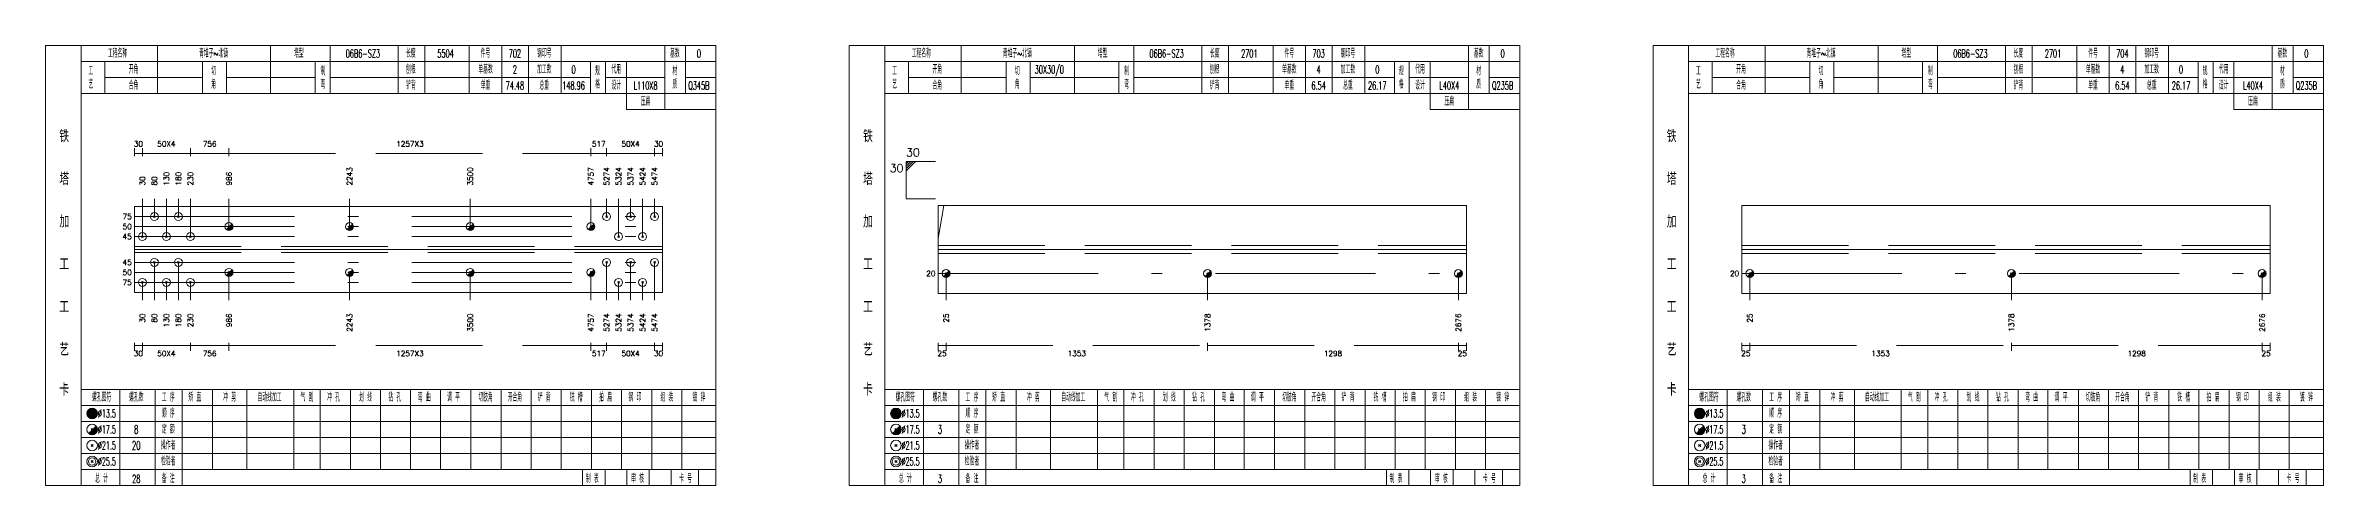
# Model space of a CAD drawing. Extents: x 0 to 30090, y 0 to 380.
# Drawn here: x 28332 to 29186, y 215 to 380 of the extents above; entities that cross this region are included whole.
import ezdxf
from ezdxf.enums import TextEntityAlignment as Align

# ---------------------------------------------------------------- set-up
doc = ezdxf.new("R2010")
doc.units = 0
doc.header["$LTSCALE"] = 20
doc.header["$MEASUREMENT"] = 0
doc.linetypes.add('一点画线', pattern=[5.2, 3, -1, 0.2, -1])
doc.linetypes.add('虚线', pattern=[2.75, 2, -0.75])
doc.layers.get('0').update_dxf_attribs({"linetype": 'CONTINUOUS', "lineweight": 25})
for name, color, linetype, lineweight in [('1', 7, 'CONTINUOUS', 25), ('4', 7, 'CONTINUOUS', 25), ('5', 7, 'CONTINUOUS', 25)]:
    doc.layers.add(name, color=color, linetype=linetype, lineweight=lineweight)
doc.styles.get("Standard").update_dxf_attribs({"font": 'simplex', "width": 0.7, "bigfont": 'gbhzfs.shx'})

# ---------------------------------------------------------------- blocks, each defined once
blk = doc.blocks.new('孔21.5')
at = {"layer": '5', "color": 7, "linetype": 'Continuous', "lineweight": 13}
for p, q in [((-0.2, -0.2), (0.2, 0.2)), ((-0.2, 0.2), (0.2, -0.2))]:
    blk.add_line(p, q, dxfattribs=at)
blk.add_circle((0, 0), 1, dxfattribs=at)
blk = doc.blocks.new('孔17.5')
at = {"layer": '5', "color": 7, "linetype": 'Continuous', "lineweight": 13}
for p, q in [((-0.2, -0.2), (0.2, 0.2)), ((-0.2, 0.2), (0.2, -0.2))]:
    blk.add_line(p, q, dxfattribs=at)
blk.add_circle((0, 0), 1, dxfattribs=at)
for radius in [0.9, 0.8, 0.7, 0.6, 0.5, 0.4, 0.3, 0.2, 0.1]:
    blk.add_arc((0, 0), radius, 225, 45, dxfattribs=at)

msp = doc.modelspace()

# ---------------------------------------------------------------- linework, layer by layer
at = {"color": 8, "linetype": '虚线', "lineweight": 9}
for p, q in [((28364.9, 338.5), (28364.9, 341.5)), ((28364.9, 339.5), (28367.9, 339.5)), ((28367.9, 338.5), (28367.9, 341.5)), ((28367.9, 338.5), (28367.9, 341.5)), ((28367.9, 339.5), (28385.9, 339.5)), ((28385.9, 338.5), (28385.9, 341.5)), ((28385.9, 338.5), (28385.9, 341.5)), ((28385.9, 339.5), (28400.39, 339.5)), ((28400.39, 338.5), (28400.39, 341.5)), ((28400.39, 338.5), (28400.39, 341.5)), ((28400.39, 339.5), (28536.11, 339.5)), ((28536.11, 338.5), (28536.11, 341.5)), ((28536.11, 338.5), (28536.11, 341.5)), ((28536.11, 339.5), (28542, 339.5)), ((28542, 338.5), (28542, 341.5)), ((28542, 338.5), (28542, 341.5)), ((28542, 339.5), (28560, 339.5)), ((28560, 338.5), (28560, 341.5)), ((28560, 338.5), (28560, 341.5)), ((28560, 339.5), (28563, 339.5)), ((28563, 338.5), (28563, 341.5)), ((28364.9, 268.5), (28364.9, 265.5)), ((28364.9, 267.5), (28367.9, 267.5)), ((28367.9, 268.5), (28367.9, 265.5)), ((28367.9, 268.5), (28367.9, 265.5)), ((28367.9, 267.5), (28385.9, 267.5)), ((28385.9, 268.5), (28385.9, 265.5)), ((28385.9, 268.5), (28385.9, 265.5)), ((28385.9, 267.5), (28400.39, 267.5)), ((28400.39, 268.5), (28400.39, 265.5)), ((28400.39, 268.5), (28400.39, 265.5)), ((28400.39, 267.5), (28536.11, 267.5)), ((28536.11, 268.5), (28536.11, 265.5)), ((28536.11, 268.5), (28536.11, 265.5)), ((28536.11, 267.5), (28542, 267.5)), ((28542, 268.5), (28542, 265.5)), ((28542, 268.5), (28542, 265.5)), ((28542, 267.5), (28560, 267.5)), ((28560, 268.5), (28560, 265.5)), ((28560, 268.5), (28560, 265.5)), ((28560, 267.5), (28563, 267.5)), ((28563, 268.5), (28563, 265.5)), ((28666.3, 268.5), (28666.3, 265.5)), ((28666.3, 267.5), (28669.3, 267.5)), ((28669.3, 268.5), (28669.3, 265.5)), ((28669.3, 268.5), (28669.3, 265.5)), ((28669.3, 267.5), (28767.37, 267.5)), ((28767.37, 268.5), (28767.37, 265.5)), ((28767.37, 268.5), (28767.37, 265.5)), ((28767.37, 267.5), (28861.4, 267.5)), ((28861.4, 268.5), (28861.4, 265.5)), ((28861.4, 268.5), (28861.4, 265.5)), ((28861.4, 267.5), (28864.4, 267.5)), ((28864.4, 268.5), (28864.4, 265.5)), ((28967.7, 268.5), (28967.7, 265.5)), ((28967.7, 267.5), (28970.7, 267.5)), ((28970.7, 268.5), (28970.7, 265.5)), ((28970.7, 268.5), (28970.7, 265.5)), ((28970.7, 267.5), (29068.77, 267.5)), ((29068.77, 268.5), (29068.77, 265.5)), ((29068.77, 268.5), (29068.77, 265.5)), ((29068.77, 267.5), (29162.8, 267.5)), ((29162.8, 268.5), (29162.8, 265.5)), ((29162.8, 268.5), (29162.8, 265.5)), ((29162.8, 267.5), (29165.8, 267.5)), ((29165.8, 268.5), (29165.8, 265.5))]:
    msp.add_line(p, q, dxfattribs=at)
at = {"color": 7, "linetype": 'Continuous', "lineweight": 13}
for p, q in [((28654.3, 336.5), (28665.3, 336.5)), ((28654.3, 322.5), (28654.3, 336.5)), ((28655.18, 336.5), (28654.3, 335.62)), ((28656.05, 336.5), (28654.3, 334.75)), ((28656.93, 336.5), (28654.3, 333.88)), ((28657.8, 336.5), (28654.3, 333)), ((28367.9, 308.34), (28367.9, 322.5)), ((28372.4, 315.84), (28372.4, 322.5)), ((28376.9, 308.34), (28376.9, 322.5)), ((28381.4, 315.84), (28381.4, 322.5)), ((28385.9, 308.34), (28385.9, 322.5)), ((28400.39, 312.09), (28400.39, 322.5)), ((28445.63, 312.09), (28445.63, 322.5)), ((28490.87, 312.09), (28490.87, 322.5)), ((28536.11, 312.09), (28536.11, 322.5)), ((28542, 315.84), (28542, 322.5)), ((28546.5, 308.34), (28546.5, 322.5)), ((28551, 315.84), (28551, 322.5)), ((28555.5, 308.34), (28555.5, 322.5)), ((28560, 315.84), (28560, 322.5)), ((28654.3, 322.5), (28665.3, 322.5)), ((28666.3, 307.62), (28668.5, 320)), ((28367.9, 291.16), (28367.9, 284.5)), ((28372.4, 298.66), (28372.4, 284.5)), ((28376.9, 291.16), (28376.9, 284.5)), ((28381.4, 298.66), (28381.4, 284.5)), ((28385.9, 291.16), (28385.9, 284.5)), ((28400.39, 294.91), (28400.39, 284.5)), ((28445.63, 294.91), (28445.63, 284.5)), ((28490.87, 294.91), (28490.87, 284.5)), ((28536.11, 294.91), (28536.11, 284.5)), ((28542, 298.66), (28542, 284.5)), ((28546.5, 291.16), (28546.5, 284.5)), ((28551, 298.66), (28551, 284.5)), ((28555.5, 291.16), (28555.5, 284.5)), ((28560, 298.66), (28560, 284.5)), ((28669.3, 294.5), (28669.3, 284.5)), ((28767.37, 294.5), (28767.37, 284.5)), ((28861.4, 294.5), (28861.4, 284.5)), ((28970.7, 294.5), (28970.7, 284.5)), ((29068.77, 294.5), (29068.77, 284.5)), ((29162.8, 294.5), (29162.8, 284.5))]:
    msp.add_line(p, q, dxfattribs=at)
at = {"color": 7, "linetype": 'Continuous', "lineweight": 18}
for p, q in [((28364.9, 319.59), (28364.9, 287.41)), ((28364.9, 319.59), (28563, 319.59)), ((28563, 319.59), (28563, 287.41)), ((28666.3, 320), (28666.3, 287)), ((28666.3, 320), (28864.4, 320)), ((28864.4, 320), (28864.4, 287)), ((28967.7, 320), (28967.7, 287)), ((28967.7, 320), (29165.8, 320)), ((29165.8, 320), (29165.8, 287)), ((28364.9, 303.5), (28563, 303.5)), ((28666.3, 303.5), (28864.4, 303.5)), ((28967.7, 303.5), (29165.8, 303.5))]:
    msp.add_line(p, q, dxfattribs=at)
at = {"color": 3, "linetype": '一点画线', "lineweight": 13}
for p, q in [((28364.9, 315.84), (28563, 315.84)), ((28364.9, 312.09), (28563, 312.09)), ((28364.9, 308.34), (28563, 308.34)), ((28364.9, 298.66), (28563, 298.66)), ((28364.9, 294.91), (28563, 294.91)), ((28364.9, 291.16), (28563, 291.16)), ((28666.3, 294.5), (28864.4, 294.5)), ((28967.7, 294.5), (29165.8, 294.5))]:
    msp.add_line(p, q, dxfattribs=at)
at = {"color": 1, "linetype": '虚线', "lineweight": 18}
for p, q in [((28364.9, 304.59), (28563, 304.59)), ((28364.9, 302.41), (28563, 302.41)), ((28666.3, 305), (28864.4, 305)), ((28666.3, 302), (28864.4, 302)), ((28967.7, 305), (29165.8, 305)), ((28967.7, 302), (29165.8, 302))]:
    msp.add_line(p, q, dxfattribs=at)
at = {"layer": '1', "color": 7, "linetype": 'Continuous', "lineweight": 18}
for p, q in [((28364.9, 287.41), (28563, 287.41)), ((28666.3, 287), (28864.4, 287)), ((28967.7, 287), (29165.8, 287))]:
    msp.add_line(p, q, dxfattribs=at)
at = {"layer": '4', "color": 1, "linetype": 'Continuous', "lineweight": 18}
for p, q in [((28344.9, 215), (28344.9, 380)), ((28373.6, 362), (28373.6, 380)), ((28416, 362), (28416, 380)), ((28438.3, 362), (28438.3, 380)), ((28463.8, 362), (28463.8, 380)), ((28473.8, 362), (28473.8, 380)), ((28490.5, 362), (28490.5, 380)), ((28502.7, 362), (28502.7, 380)), ((28512.7, 362), (28512.7, 380)), ((28524.9, 362), (28524.9, 380)), ((28563.8, 356), (28563.8, 380)), ((28571.6, 362), (28571.6, 380)), ((28646.3, 215), (28646.3, 380)), ((28675, 362), (28675, 380)), ((28717.4, 362), (28717.4, 380)), ((28739.7, 362), (28739.7, 380)), ((28765.2, 362), (28765.2, 380)), ((28775.2, 362), (28775.2, 380)), ((28791.9, 362), (28791.9, 380)), ((28804.1, 362), (28804.1, 380)), ((28814.1, 362), (28814.1, 380)), ((28826.3, 362), (28826.3, 380)), ((28865.2, 356), (28865.2, 380)), ((28873, 362), (28873, 380)), ((28947.7, 215), (28947.7, 380)), ((28976.4, 362), (28976.4, 380)), ((29018.8, 362), (29018.8, 380)), ((29041.1, 362), (29041.1, 380)), ((29066.6, 362), (29066.6, 380)), ((29076.6, 362), (29076.6, 380)), ((29093.3, 362), (29093.3, 380)), ((29105.5, 362), (29105.5, 380)), ((29115.5, 362), (29115.5, 380)), ((29127.7, 362), (29127.7, 380)), ((29166.6, 356), (29166.6, 380)), ((29174.4, 362), (29174.4, 380)), ((28344.9, 374), (28583, 374)), ((28353.8, 362), (28353.8, 374)), ((28353.8, 368), (28390.4, 368)), ((28390.4, 362), (28390.4, 374)), ((28399.4, 362), (28399.4, 374)), ((28399.4, 368), (28432.7, 368)), ((28432.7, 362), (28432.7, 374)), ((28438.3, 368), (28536, 368)), ((28536, 362), (28536, 374)), ((28541.6, 362), (28541.6, 374)), ((28541.6, 368), (28563.8, 368)), ((28549.4, 356), (28549.4, 374)), ((28571.6, 368), (28583, 368)), ((28646.3, 374), (28884.4, 374)), ((28655.2, 362), (28655.2, 374)), ((28655.2, 368), (28691.8, 368)), ((28691.8, 362), (28691.8, 374)), ((28700.8, 362), (28700.8, 374)), ((28700.8, 368), (28734.1, 368)), ((28734.1, 362), (28734.1, 374)), ((28739.7, 368), (28837.4, 368)), ((28837.4, 362), (28837.4, 374)), ((28843, 362), (28843, 374)), ((28843, 368), (28865.2, 368)), ((28850.8, 356), (28850.8, 374)), ((28873, 368), (28884.4, 368)), ((28947.7, 374), (29185.8, 374)), ((28956.6, 362), (28956.6, 374)), ((28956.6, 368), (28993.2, 368)), ((28993.2, 362), (28993.2, 374)), ((29002.2, 362), (29002.2, 374)), ((29002.2, 368), (29035.5, 368)), ((29035.5, 362), (29035.5, 374)), ((29041.1, 368), (29138.8, 368)), ((29138.8, 362), (29138.8, 374)), ((29144.4, 362), (29144.4, 374)), ((29144.4, 368), (29166.6, 368)), ((29152.2, 356), (29152.2, 374)), ((29174.4, 368), (29185.8, 368)), ((28344.9, 362), (28583, 362)), ((28646.3, 362), (28884.4, 362)), ((28947.7, 362), (29185.8, 362)), ((28549.4, 356), (28583, 356)), ((28850.8, 356), (28884.4, 356)), ((29152.2, 356), (29185.8, 356)), ((28344.9, 251), (28583, 251)), ((28359.4, 215), (28359.4, 251)), ((28372.7, 215), (28372.7, 251)), ((28382.8, 215), (28382.8, 251)), ((28394.2, 221), (28394.2, 251)), ((28407.1, 221), (28407.1, 251)), ((28424.7, 221), (28424.7, 251)), ((28434.6, 221), (28434.6, 251)), ((28445.9, 221), (28445.9, 251)), ((28457.2, 221), (28457.2, 251)), ((28468.5, 221), (28468.5, 251)), ((28479.7, 221), (28479.7, 251)), ((28491.1, 221), (28491.1, 251)), ((28502.4, 221), (28502.4, 251)), ((28513.7, 221), (28513.7, 251)), ((28525, 221), (28525, 251)), ((28536.3, 221), (28536.3, 251)), ((28547.6, 221), (28547.6, 251)), ((28558.9, 221), (28558.9, 251)), ((28570.2, 221), (28570.2, 251)), ((28646.3, 251), (28884.4, 251)), ((28660.8, 215), (28660.8, 251)), ((28674.1, 215), (28674.1, 251)), ((28684.2, 215), (28684.2, 251)), ((28695.6, 221), (28695.6, 251)), ((28708.5, 221), (28708.5, 251)), ((28726.1, 221), (28726.1, 251)), ((28736, 221), (28736, 251)), ((28747.3, 221), (28747.3, 251)), ((28758.6, 221), (28758.6, 251)), ((28769.9, 221), (28769.9, 251)), ((28781.1, 221), (28781.1, 251)), ((28792.5, 221), (28792.5, 251)), ((28803.8, 221), (28803.8, 251)), ((28815.1, 221), (28815.1, 251)), ((28826.4, 221), (28826.4, 251)), ((28837.7, 221), (28837.7, 251)), ((28849, 221), (28849, 251)), ((28860.3, 221), (28860.3, 251)), ((28871.6, 221), (28871.6, 251)), ((28947.7, 251), (29185.8, 251)), ((28962.2, 215), (28962.2, 251)), ((28975.5, 215), (28975.5, 251)), ((28985.6, 215), (28985.6, 251)), ((28997, 221), (28997, 251)), ((29009.9, 221), (29009.9, 251)), ((29027.5, 221), (29027.5, 251)), ((29037.4, 221), (29037.4, 251)), ((29048.7, 221), (29048.7, 251)), ((29060, 221), (29060, 251)), ((29071.3, 221), (29071.3, 251)), ((29082.5, 221), (29082.5, 251)), ((29093.9, 221), (29093.9, 251)), ((29105.2, 221), (29105.2, 251)), ((29116.5, 221), (29116.5, 251)), ((29127.8, 221), (29127.8, 251)), ((29139.1, 221), (29139.1, 251)), ((29150.4, 221), (29150.4, 251)), ((29161.7, 221), (29161.7, 251)), ((29173, 221), (29173, 251)), ((28344.9, 245), (28583, 245)), ((28646.3, 245), (28884.4, 245)), ((28947.7, 245), (29185.8, 245)), ((28344.9, 239), (28583, 239)), ((28344.9, 233), (28583, 233)), ((28646.3, 239), (28884.4, 239)), ((28646.3, 233), (28884.4, 233)), ((28947.7, 239), (29185.8, 239)), ((28947.7, 233), (29185.8, 233)), ((28344.9, 227), (28583, 227)), ((28646.3, 227), (28884.4, 227)), ((28947.7, 227), (29185.8, 227)), ((28344.9, 221), (28583, 221)), ((28533, 215), (28533, 221)), ((28541.4, 215), (28541.4, 221)), ((28549.6, 215), (28549.6, 221)), ((28558, 215), (28558, 221)), ((28566.2, 215), (28566.2, 221)), ((28576.5, 215), (28576.5, 221)), ((28646.3, 221), (28884.4, 221)), ((28834.4, 215), (28834.4, 221)), ((28842.8, 215), (28842.8, 221)), ((28851, 215), (28851, 221)), ((28859.4, 215), (28859.4, 221)), ((28867.6, 215), (28867.6, 221)), ((28877.9, 215), (28877.9, 221)), ((28947.7, 221), (29185.8, 221)), ((29135.8, 215), (29135.8, 221)), ((29144.2, 215), (29144.2, 221)), ((29152.4, 215), (29152.4, 221)), ((29160.8, 215), (29160.8, 221)), ((29169, 215), (29169, 221)), ((29179.3, 215), (29179.3, 221))]:
    msp.add_line(p, q, dxfattribs=at)
at = {"layer": '4', "color": 7, "linetype": 'Continuous', "lineweight": 13}
for p, q in [((28348.9, 241.8), (28349.3, 242.2)), ((28349.3, 241.8), (28348.9, 242.2)), ((28650.3, 241.8), (28650.7, 242.2)), ((28650.7, 241.8), (28650.3, 242.2)), ((28951.7, 241.8), (28952.1, 242.2)), ((28952.1, 241.8), (28951.7, 242.2)), ((28348.7, 235.6), (28349.5, 236.4)), ((28348.7, 236.4), (28349.5, 235.6)), ((28650.1, 235.6), (28650.9, 236.4)), ((28650.1, 236.4), (28650.9, 235.6)), ((28951.5, 235.6), (28952.3, 236.4)), ((28951.5, 236.4), (28952.3, 235.6)), ((28348.7, 229.6), (28349.5, 230.4)), ((28348.7, 230.4), (28349.5, 229.6)), ((28348.7, 223.6), (28349.5, 224.4)), ((28348.7, 224.4), (28349.5, 223.6)), ((28650.1, 229.6), (28650.9, 230.4)), ((28650.1, 230.4), (28650.9, 229.6)), ((28650.1, 223.6), (28650.9, 224.4)), ((28650.1, 224.4), (28650.9, 223.6)), ((28951.5, 229.6), (28952.3, 230.4)), ((28951.5, 230.4), (28952.3, 229.6)), ((28951.5, 223.6), (28952.3, 224.4)), ((28951.5, 224.4), (28952.3, 223.6))]:
    msp.add_line(p, q, dxfattribs=at)
at = {"layer": '4', "color": 1, "linetype": 'Continuous', "lineweight": 18}
for points in [[(28331.6, 380), (28331.6, 215), (28583, 215), (28583, 380)], [(28633, 380), (28633, 215), (28884.4, 215), (28884.4, 380)], [(28934.4, 380), (28934.4, 215), (29185.8, 215), (29185.8, 380)]]:
    msp.add_lwpolyline(points, close=True, dxfattribs=at)
at = {"layer": '4', "color": 7, "linetype": 'Continuous', "lineweight": 13}
for centre, radius in [((28349.1, 242), 2), ((28349.1, 242), 1.8), ((28349.1, 242), 1.6), ((28349.1, 242), 1.4), ((28349.1, 242), 1.2), ((28349.1, 242), 1), ((28349.1, 242), 0.8), ((28349.1, 242), 0.6), ((28349.1, 242), 0.4), ((28349.1, 242), 0.2), ((28650.5, 242), 2), ((28650.5, 242), 1.8), ((28650.5, 242), 1.6), ((28650.5, 242), 1.4), ((28650.5, 242), 1.2), ((28650.5, 242), 1), ((28650.5, 242), 0.8), ((28650.5, 242), 0.6), ((28650.5, 242), 0.4), ((28650.5, 242), 0.2), ((28951.9, 242), 2), ((28951.9, 242), 1.8), ((28951.9, 242), 1.6), ((28951.9, 242), 1.4), ((28951.9, 242), 1.2), ((28951.9, 242), 1), ((28951.9, 242), 0.8), ((28951.9, 242), 0.6), ((28951.9, 242), 0.4), ((28951.9, 242), 0.2), ((28349.1, 236), 2), ((28349.1, 230), 2), ((28650.5, 236), 2), ((28650.5, 230), 2), ((28951.9, 236), 2), ((28951.9, 230), 2), ((28349.1, 224), 2), ((28349.1, 224), 1.4), ((28650.5, 224), 2), ((28650.5, 224), 1.4), ((28951.9, 224), 2), ((28951.9, 224), 1.4)]:
    msp.add_circle(centre, radius, dxfattribs=at)
for centre, radius in [((28349.1, 236), 1.8), ((28349.1, 236), 1.6), ((28349.1, 236), 1.4), ((28349.1, 236), 1.2), ((28349.1, 236), 1), ((28349.1, 236), 0.8), ((28349.1, 236), 0.6), ((28349.1, 236), 0.4), ((28349.1, 236), 0.2), ((28650.5, 236), 1.8), ((28650.5, 236), 1.6), ((28650.5, 236), 1.4), ((28650.5, 236), 1.2), ((28650.5, 236), 1), ((28650.5, 236), 0.8), ((28650.5, 236), 0.6), ((28650.5, 236), 0.4), ((28650.5, 236), 0.2), ((28951.9, 236), 1.8), ((28951.9, 236), 1.6), ((28951.9, 236), 1.4), ((28951.9, 236), 1.2), ((28951.9, 236), 1), ((28951.9, 236), 0.8), ((28951.9, 236), 0.6), ((28951.9, 236), 0.4), ((28951.9, 236), 0.2)]:
    msp.add_arc(centre, radius, 225, 45, dxfattribs=at)

# ---------------------------------------------------------------- block references
at = {"color": 7, "linetype": 'Continuous', "lineweight": 13, "xscale": 1.5, "yscale": 1.5, "zscale": 1.5}
for name, p in [('孔21.5', (28372.4, 315.84)), ('孔21.5', (28381.4, 315.84)), ('孔21.5', (28542, 315.84)), ('孔21.5', (28551, 315.84)), ('孔21.5', (28560, 315.84)), ('孔21.5', (28367.9, 308.34)), ('孔21.5', (28376.9, 308.34)), ('孔21.5', (28385.9, 308.34)), ('孔17.5', (28400.39, 312.09)), ('孔17.5', (28445.63, 312.09)), ('孔17.5', (28490.87, 312.09)), ('孔17.5', (28536.11, 312.09)), ('孔21.5', (28546.5, 308.34)), ('孔21.5', (28555.5, 308.34))]:
    msp.add_blockref(name, p, dxfattribs=at)
at = {"layer": '1', "color": 7, "linetype": 'Continuous', "lineweight": 13, "xscale": 1.5, "yscale": 1.5, "zscale": 1.5}
for name, p in [('孔21.5', (28372.4, 298.66)), ('孔21.5', (28381.4, 298.66)), ('孔21.5', (28542, 298.66)), ('孔21.5', (28551, 298.66)), ('孔21.5', (28560, 298.66)), ('孔21.5', (28367.9, 291.16)), ('孔21.5', (28376.9, 291.16)), ('孔21.5', (28385.9, 291.16)), ('孔17.5', (28400.39, 294.91)), ('孔17.5', (28445.63, 294.91)), ('孔17.5', (28490.87, 294.91)), ('孔17.5', (28536.11, 294.91)), ('孔21.5', (28546.5, 291.16)), ('孔21.5', (28555.5, 291.16)), ('孔17.5', (28669.3, 294.5)), ('孔17.5', (28767.37, 294.5)), ('孔17.5', (28861.4, 294.5)), ('孔17.5', (28970.7, 294.5)), ('孔17.5', (29068.77, 294.5)), ('孔17.5', (29162.8, 294.5))]:
    msp.add_blockref(name, p, dxfattribs=at)

# ---------------------------------------------------------------- texts
at = {"color": 8, "linetype": 'Continuous', "lineweight": 9}
for s, p in [('30', (28366.4, 341.5)), ('50X4', (28376.9, 341.5)), ('756', (28393.14, 341.5)), ('1257X3', (28468.25, 341.5)), ('517', (28539.06, 341.5)), ('50X4', (28551, 341.5)), ('30', (28561.5, 341.5))]:
    msp.add_text(s, height=2, dxfattribs=at).set_placement(p, align=Align.BOTTOM_CENTER)
at = {"color": 7, "linetype": 'Continuous', "lineweight": 13}
for s, p in [('2243', (28445.63, 327.5)), ('3500', (28490.87, 327.5)), ('4757', (28536.11, 327.5)), ('5274', (28542, 327.5)), ('5324', (28546.5, 327.5)), ('5374', (28551, 327.5)), ('5424', (28555.5, 327.5)), ('5474', (28560, 327.5)), ('30', (28367.9, 327.5)), ('80', (28372.4, 327.5)), ('130', (28376.9, 327.5)), ('180', (28381.4, 327.5)), ('230', (28385.9, 327.5)), ('986', (28400.39, 327.5))]:
    msp.add_text(s, height=2, rotation=90, dxfattribs=at).set_placement(p, align=Align.MIDDLE_LEFT)
msp.add_text('30', height=3, dxfattribs=at).set_placement((28653.3, 335.5), align=Align.TOP_RIGHT)
msp.add_text('30', height=3, dxfattribs=at).set_placement((28654.3, 337.5), align=Align.BOTTOM_LEFT)
for s, p in [('75', (28363.9, 315.84)), ('50', (28363.9, 312.09)), ('45', (28363.9, 308.34)), ('45', (28363.9, 298.66)), ('50', (28363.9, 294.91)), ('75', (28363.9, 291.16)), ('20', (28665.3, 294.5)), ('20', (28966.7, 294.5))]:
    msp.add_text(s, height=2, dxfattribs=at).set_placement(p, align=Align.MIDDLE_RIGHT)
at = {"color": 8, "linetype": 'Continuous', "lineweight": 9}
for s, p in [('30', (28366.4, 265.5)), ('50X4', (28376.9, 265.5)), ('756', (28393.14, 265.5)), ('1257X3', (28468.25, 265.5)), ('517', (28539.06, 265.5)), ('50X4', (28551, 265.5)), ('30', (28561.5, 265.5)), ('25', (28667.8, 265.5)), ('1353', (28718.33, 265.5)), ('1298', (28814.38, 265.5)), ('25', (28862.9, 265.5)), ('25', (28969.2, 265.5)), ('1353', (29019.73, 265.5)), ('1298', (29115.78, 265.5)), ('25', (29164.3, 265.5))]:
    msp.add_text(s, height=2, dxfattribs=at).set_placement(p, align=Align.TOP_CENTER)
at = {"layer": '1', "color": 7, "linetype": 'Continuous', "lineweight": 13}
for s, p in [('30', (28367.9, 279.5)), ('80', (28372.4, 279.5)), ('130', (28376.9, 279.5)), ('180', (28381.4, 279.5)), ('230', (28385.9, 279.5)), ('986', (28400.39, 279.5)), ('2243', (28445.63, 279.5)), ('3500', (28490.87, 279.5)), ('4757', (28536.11, 279.5)), ('5274', (28542, 279.5)), ('5324', (28546.5, 279.5)), ('5374', (28551, 279.5)), ('5424', (28555.5, 279.5)), ('5474', (28560, 279.5)), ('25', (28669.3, 279.5)), ('1378', (28767.37, 279.5)), ('2676', (28861.4, 279.5)), ('25', (28970.7, 279.5)), ('1378', (29068.77, 279.5)), ('2676', (29162.8, 279.5))]:
    msp.add_text(s, height=2, rotation=90, dxfattribs=at).set_placement(p, align=Align.MIDDLE_RIGHT)
at = {"layer": '4', "color": 1, "linetype": 'Continuous', "lineweight": 13}
for s, height, width, p in [('工程名称', 3, 0.6, (28358.6, 377)), ('青堆子~北镇', 3, 0.6, (28394.6, 377)), ('塔型', 3, 0.6, (28426.6, 377)), ('06B6-SZ3', 3, 0.6, (28450.6, 377)), ('长度', 3, 0.6, (28468.6, 377)), ('5504', 3, 0.6, (28481.6, 377)), ('件号', 3, 0.6, (28496.6, 377)), ('702', 3, 0.6, (28507.6, 377)), ('钢印号', 3, 0.6, (28518.6, 377)), ('基数', 3, 0.6, (28567.6, 377)), ('0', 3, 0.6, (28576.6, 377)), ('工程名称', 3, 0.6, (28660, 377)), ('青堆子~北镇', 3, 0.6, (28696, 377)), ('塔型', 3, 0.6, (28728, 377)), ('06B6-SZ3', 3, 0.6, (28752, 377)), ('长度', 3, 0.6, (28770, 377)), ('2701', 3, 0.6, (28783, 377)), ('件号', 3, 0.6, (28798, 377)), ('703', 3, 0.6, (28809, 377)), ('钢印号', 3, 0.6, (28820, 377)), ('基数', 3, 0.6, (28869, 377)), ('0', 3, 0.6, (28878, 377)), ('工程名称', 3, 0.6, (28961.4, 377)), ('青堆子~北镇', 3, 0.6, (28997.4, 377)), ('塔型', 3, 0.6, (29029.4, 377)), ('06B6-SZ3', 3, 0.6, (29053.4, 377)), ('长度', 3, 0.6, (29071.4, 377)), ('2701', 3, 0.6, (29084.4, 377)), ('件号', 3, 0.6, (29099.4, 377)), ('704', 3, 0.6, (29110.4, 377)), ('钢印号', 3, 0.6, (29121.4, 377)), ('基数', 3, 0.6, (29170.4, 377)), ('0', 3, 0.6, (29179.4, 377)), ('工', 3, 0.6, (28348.6, 370.4)), ('开角', 3, 0.6, (28364.6, 371)), ('切', 3, 0.6, (28394.6, 370.4)), ('制', 3, 0.6, (28435.6, 370.4)), ('刨根', 3, 0.6, (28468.6, 371)), ('单基数', 3, 0.6, (28496.6, 371)), ('2', 3, 0.6, (28507.6, 371)), ('加工数', 3, 0.6, (28518.6, 371)), ('0', 3, 0.6, (28529.6, 371)), ('规', 3, 0.6, (28538.6, 370.4)), ('代用', 3, 0.6, (28545.6, 371)), ('材', 3, 0.6, (28567.6, 370.4)), ('工', 3, 0.6, (28650, 370.4)), ('开角', 3, 0.6, (28666, 371)), ('切', 3, 0.6, (28696, 370.4)), ('30X30/0', 3, 0.6, (28708, 371)), ('制', 3, 0.6, (28737, 370.4)), ('刨根', 3, 0.6, (28770, 371)), ('单基数', 3, 0.6, (28798, 371)), ('4', 3, 0.6, (28809, 371)), ('加工数', 3, 0.6, (28820, 371)), ('0', 3, 0.6, (28831, 371)), ('规', 3, 0.6, (28840, 370.4)), ('代用', 3, 0.6, (28847, 371)), ('材', 3, 0.6, (28869, 370.4)), ('工', 3, 0.6, (28951.4, 370.4)), ('开角', 3, 0.6, (28967.4, 371)), ('切', 3, 0.6, (28997.4, 370.4)), ('制', 3, 0.6, (29038.4, 370.4)), ('刨根', 3, 0.6, (29071.4, 371)), ('单基数', 3, 0.6, (29099.4, 371)), ('4', 3, 0.6, (29110.4, 371)), ('加工数', 3, 0.6, (29121.4, 371)), ('0', 3, 0.6, (29132.4, 371)), ('规', 3, 0.6, (29141.4, 370.4)), ('代用', 3, 0.6, (29148.4, 371)), ('材', 3, 0.6, (29170.4, 370.4)), ('艺', 3, 0.6, (28348.6, 365.4)), ('合角', 3, 0.6, (28364.6, 365)), ('角', 3, 0.6, (28394.6, 365.4)), ('弯', 3, 0.6, (28435.6, 365.4)), ('铲背', 3, 0.6, (28468.6, 365)), ('单重', 3, 0.6, (28496.6, 365)), ('74.48', 3, 0.6, (28507.6, 365)), ('总重', 3, 0.6, (28518.6, 365)), ('148.96', 3, 0.6, (28529.6, 365)), ('格', 3, 0.6, (28538.6, 365.4)), ('设计', 3, 0.6, (28545.6, 365)), ('L110X8', 3, 0.6, (28556.6, 365)), ('压扁', 3, 0.6, (28556.6, 359)), ('质', 3, 0.6, (28567.6, 365.4)), ('Q345B', 3, 0.6, (28576.6, 365)), ('艺', 3, 0.6, (28650, 365.4)), ('合角', 3, 0.6, (28666, 365)), ('角', 3, 0.6, (28696, 365.4)), ('弯', 3, 0.6, (28737, 365.4)), ('铲背', 3, 0.6, (28770, 365)), ('单重', 3, 0.6, (28798, 365)), ('6.54', 3, 0.6, (28809, 365)), ('总重', 3, 0.6, (28820, 365)), ('26.17', 3, 0.6, (28831, 365)), ('格', 3, 0.6, (28840, 365.4)), ('设计', 3, 0.6, (28847, 365)), ('L40X4', 3, 0.6, (28858, 365)), ('压扁', 3, 0.6, (28858, 359)), ('质', 3, 0.6, (28869, 365.4)), ('Q235B', 3, 0.6, (28878, 365)), ('艺', 3, 0.6, (28951.4, 365.4)), ('合角', 3, 0.6, (28967.4, 365)), ('角', 3, 0.6, (28997.4, 365.4)), ('弯', 3, 0.6, (29038.4, 365.4)), ('铲背', 3, 0.6, (29071.4, 365)), ('单重', 3, 0.6, (29099.4, 365)), ('6.54', 3, 0.6, (29110.4, 365)), ('总重', 3, 0.6, (29121.4, 365)), ('26.17', 3, 0.6, (29132.4, 365)), ('格', 3, 0.6, (29141.4, 365.4)), ('设计', 3, 0.6, (29148.4, 365)), ('L40X4', 3, 0.6, (29159.4, 365)), ('压扁', 3, 0.6, (29159.4, 359)), ('质', 3, 0.6, (29170.4, 365.4)), ('Q235B', 3, 0.6, (29179.4, 365)), ('铁', 4.6, 0.8, (28338.6, 346)), ('铁', 4.6, 0.8, (28640, 346)), ('铁', 4.6, 0.8, (28941.4, 346)), ('塔', 4.6, 0.8, (28338.6, 330)), ('塔', 4.6, 0.8, (28640, 330)), ('塔', 4.6, 0.8, (28941.4, 330)), ('加', 4.6, 0.8, (28338.6, 314)), ('加', 4.6, 0.8, (28640, 314)), ('加', 4.6, 0.8, (28941.4, 314)), ('工', 4.6, 0.8, (28338.6, 298)), ('工', 4.6, 0.8, (28640, 298)), ('工', 4.6, 0.8, (28941.4, 298)), ('工', 4.6, 0.8, (28338.6, 282)), ('工', 4.6, 0.8, (28640, 282)), ('工', 4.6, 0.8, (28941.4, 282)), ('艺', 4.6, 0.8, (28338.6, 266)), ('艺', 4.6, 0.8, (28640, 266)), ('艺', 4.6, 0.8, (28941.4, 266)), ('卡', 4.6, 0.8, (28338.6, 251)), ('螺孔图符', 3, 0.6, (28352.6, 248)), ('螺孔数', 3, 0.6, (28365.6, 248)), ('工 序', 3, 0.6, (28377.6, 248)), ('矫 直', 3, 0.6, (28387.6, 248)), ('冲 剪', 3, 0.6, (28400.6, 248)), ('自动线加工', 3, 0.6, (28415.6, 248)), ('气 割', 3, 0.6, (28429.6, 248)), ('冲 孔', 3, 0.6, (28439.6, 248)), ('划 线', 3, 0.6, (28451.6, 248)), ('钻 孔', 3, 0.6, (28462.6, 248)), ('弯 曲', 3, 0.6, (28473.6, 248)), ('调 平', 3, 0.6, (28484.6, 248)), ('切肢角', 3, 0.6, (28496.6, 248)), ('开合角', 3, 0.6, (28507.6, 248)), ('铲 背', 3, 0.6, (28518.6, 248)), ('铣 槽', 3, 0.6, (28530.6, 248)), ('拍 扁', 3, 0.6, (28541.6, 248)), ('钢 印', 3, 0.6, (28552.6, 248)), ('组 装', 3, 0.6, (28564.6, 248)), ('镀 锌', 3, 0.6, (28576.6, 248)), ('卡', 4.6, 0.8, (28640, 251)), ('螺孔图符', 3, 0.6, (28654, 248)), ('螺孔数', 3, 0.6, (28667, 248)), ('工 序', 3, 0.6, (28679, 248)), ('矫 直', 3, 0.6, (28689, 248)), ('冲 剪', 3, 0.6, (28702, 248)), ('自动线加工', 3, 0.6, (28717, 248)), ('气 割', 3, 0.6, (28731, 248)), ('冲 孔', 3, 0.6, (28741, 248)), ('划 线', 3, 0.6, (28753, 248)), ('钻 孔', 3, 0.6, (28764, 248)), ('弯 曲', 3, 0.6, (28775, 248)), ('调 平', 3, 0.6, (28786, 248)), ('切肢角', 3, 0.6, (28798, 248)), ('开合角', 3, 0.6, (28809, 248)), ('铲 背', 3, 0.6, (28820, 248)), ('铣 槽', 3, 0.6, (28832, 248)), ('拍 扁', 3, 0.6, (28843, 248)), ('钢 印', 3, 0.6, (28854, 248)), ('组 装', 3, 0.6, (28866, 248)), ('镀 锌', 3, 0.6, (28878, 248)), ('卡', 4.6, 0.8, (28941.4, 251)), ('螺孔图符', 3, 0.6, (28955.4, 248)), ('螺孔数', 3, 0.6, (28968.4, 248)), ('工 序', 3, 0.6, (28980.4, 248)), ('矫 直', 3, 0.6, (28990.4, 248)), ('冲 剪', 3, 0.6, (29003.4, 248)), ('自动线加工', 3, 0.6, (29018.4, 248)), ('气 割', 3, 0.6, (29032.4, 248)), ('冲 孔', 3, 0.6, (29042.4, 248)), ('划 线', 3, 0.6, (29054.4, 248)), ('钻 孔', 3, 0.6, (29065.4, 248)), ('弯 曲', 3, 0.6, (29076.4, 248)), ('调 平', 3, 0.6, (29087.4, 248)), ('切肢角', 3, 0.6, (29099.4, 248)), ('开合角', 3, 0.6, (29110.4, 248)), ('铲 背', 3, 0.6, (29121.4, 248)), ('铣 槽', 3, 0.6, (29133.4, 248)), ('拍 扁', 3, 0.6, (29144.4, 248)), ('钢 印', 3, 0.6, (29155.4, 248)), ('组 装', 3, 0.6, (29167.4, 248)), ('镀 锌', 3, 0.6, (29179.4, 248)), ('%%C13.5', 3, 0.5, (28354.6, 242)), ('顺 序', 3, 0.6, (28377.6, 242)), ('%%C13.5', 3, 0.5, (28656, 242)), ('顺 序', 3, 0.6, (28679, 242)), ('%%C13.5', 3, 0.5, (28957.4, 242)), ('顺 序', 3, 0.6, (28980.4, 242)), ('%%C17.5', 3, 0.5, (28354.6, 236)), ('%%C21.5', 3, 0.5, (28354.6, 230)), ('20', 3.2, 0.6, (28365.6, 230)), ('8', 3.2, 0.6, (28365.6, 236)), ('操作者', 3, 0.6, (28377.6, 230)), ('定 额', 3, 0.6, (28377.6, 236)), ('%%C17.5', 3, 0.5, (28656, 236)), ('%%C21.5', 3, 0.5, (28656, 230)), ('3', 3.2, 0.6, (28667, 236)), ('操作者', 3, 0.6, (28679, 230)), ('定 额', 3, 0.6, (28679, 236)), ('%%C17.5', 3, 0.5, (28957.4, 236)), ('%%C21.5', 3, 0.5, (28957.4, 230)), ('3', 3.2, 0.6, (28968.4, 236)), ('操作者', 3, 0.6, (28980.4, 230)), ('定 额', 3, 0.6, (28980.4, 236)), ('%%C25.5', 3, 0.5, (28354.6, 224)), ('检验者', 3, 0.6, (28377.6, 224)), ('%%C25.5', 3, 0.5, (28656, 224)), ('检验者', 3, 0.6, (28679, 224)), ('%%C25.5', 3, 0.5, (28957.4, 224)), ('检验者', 3, 0.6, (28980.4, 224)), ('总 计', 3, 0.6, (28352.6, 217.5)), ('28', 3, 0.6, (28365.6, 217.5)), ('备 注', 3, 0.6, (28377.6, 217.5)), ('制 表', 3, 0.6, (28536.6, 217.5)), ('审 核', 3, 0.6, (28553.6, 217.5)), ('卡 号', 3, 0.6, (28571.6, 217.5)), ('总 计', 3, 0.6, (28654, 217.5)), ('3', 3, 0.6, (28667, 217.5)), ('备 注', 3, 0.6, (28679, 217.5)), ('制 表', 3, 0.6, (28838, 217.5)), ('审 核', 3, 0.6, (28855, 217.5)), ('卡 号', 3, 0.6, (28873, 217.5)), ('总 计', 3, 0.6, (28955.4, 217.5)), ('3', 3, 0.6, (28968.4, 217.5)), ('备 注', 3, 0.6, (28980.4, 217.5)), ('制 表', 3, 0.6, (29139.4, 217.5)), ('审 核', 3, 0.6, (29156.4, 217.5)), ('卡 号', 3, 0.6, (29174.4, 217.5))]:
    msp.add_text(s, height=height, dxfattribs=dict(at, width=width)).set_placement(p, align=Align.MIDDLE_CENTER)

doc.saveas('drawing.dxf')
